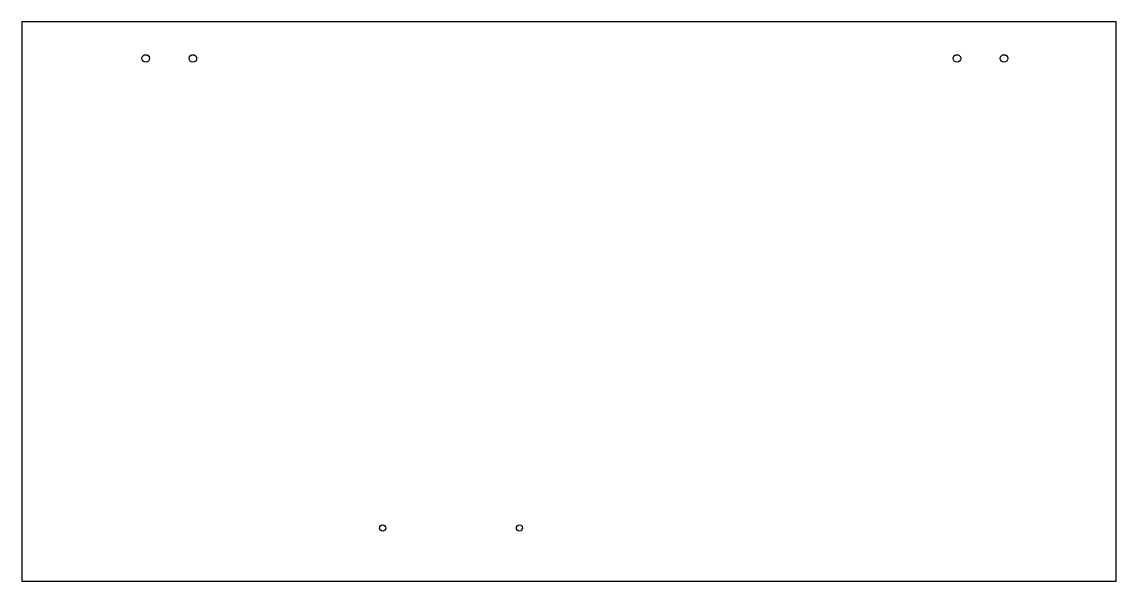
# Model space of a CAD drawing. Header units: millimetres. Extents: x -462 to 2, y 30 to 267.
import ezdxf

# ---------------------------------------------------------------- set-up
doc = ezdxf.new("R2010")
doc.units = ezdxf.units.MM
doc.layers.get('0').update_dxf_attribs({"linetype": 'CONTINUOUS'})

msp = doc.modelspace()

# ---------------------------------------------------------------- linework, layer by layer
for p, q in [((-452, 266.75), (-462, 266.75)), ((-462, 266.75), (-462, 91.75))]:
    msp.add_line(p, q)
msp.add_lwpolyline([(2, 266.75), (-462, 266.75), (-462, 29.75), (2, 29.75)], close=True)
for centre, radius in [((-409.5, 251.25), 1.6), ((-389.5, 251.25), 1.6), ((-65.5, 251.25), 1.6), ((-45.5, 251.25), 1.6), ((-309, 52.25), 1.3), ((-251, 52.25), 1.3)]:
    msp.add_circle(centre, radius)

doc.saveas('drawing.dxf')
